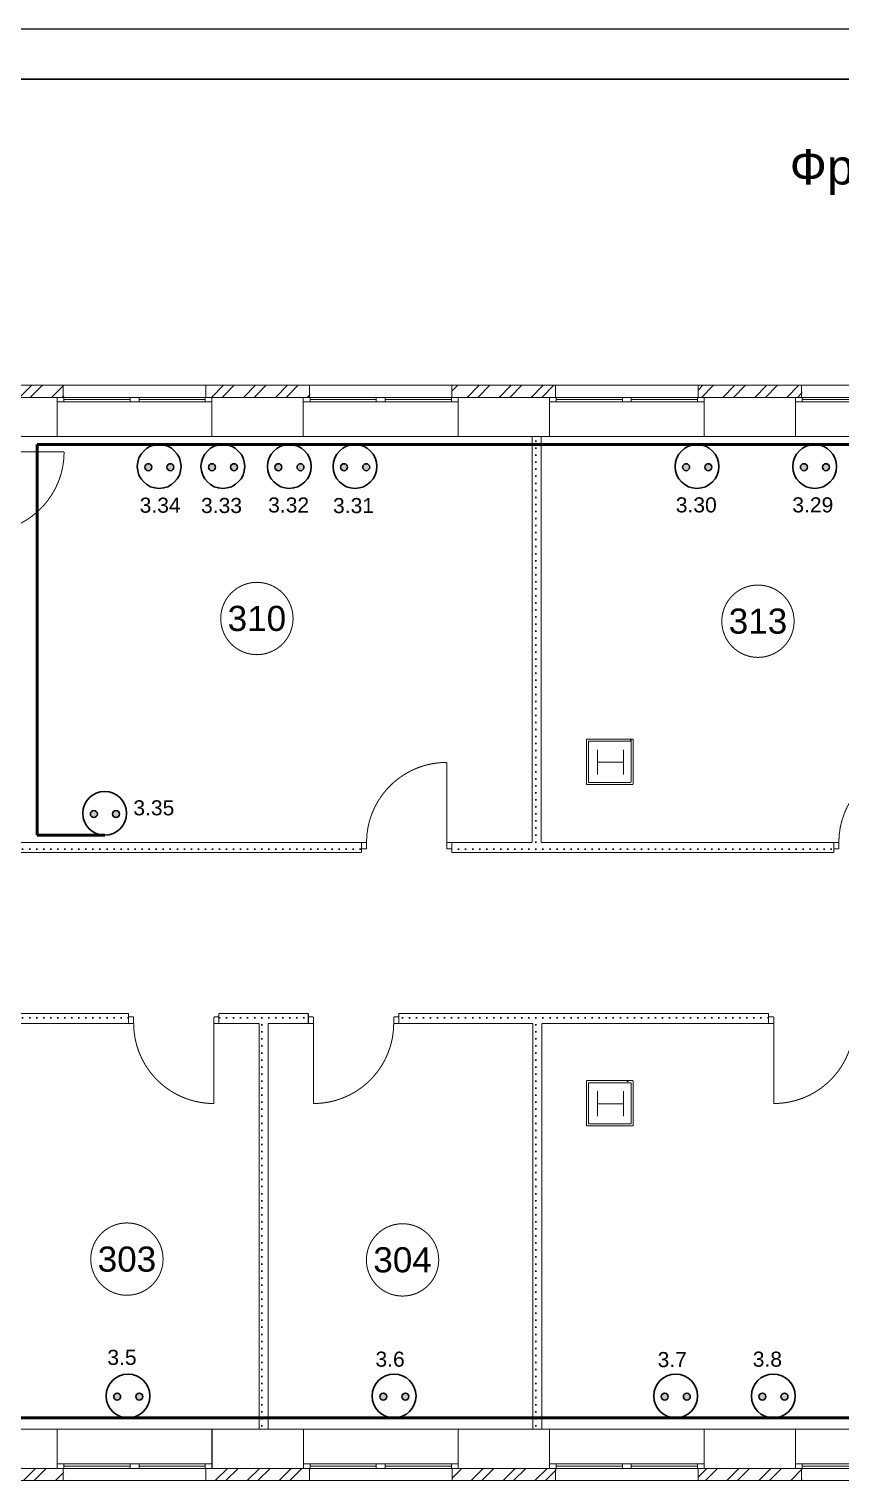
# Model space of a CAD drawing. Header units: millimetres. Extents: x 1781 to 2670, y 88 to 385.
# Drawn here: x 2367.3 to 2448.2, y 240.2 to 384.7 of the extents above; entities that cross this region are included whole.
import ezdxf
from ezdxf.enums import TextEntityAlignment as Align

# ---------------------------------------------------------------- set-up
doc = ezdxf.new("R2010")
doc.units = ezdxf.units.MM
for name, color, linetype in [('AIAOIEA_NOAIU', 7, 'Continuous'), ('DIMENSIONS', 7, 'Continuous'), ('TEXT_BLOCKS', 7, 'Continuous'), ('ЛВС', 1, 'Continuous')]:
    doc.layers.add(name, color=color, linetype=linetype)
doc.styles.add('1', font='arial.ttf')
pattern_1 = [(0, (0, 0), (0, 69.999999), [0, -69.999999])]
pattern_2 = [(45, (-247.49, 247.49), (-111.36932, 111.36932), [0, -105, 0, -157.5]), (110, (-448.6, 209.19), (-148.00159, -53.86817), [0, -77, 0, -133])]
pattern_3 = [(45, (-1192.0047, 2767.534), (-1.5909903, 1.5909903), []), (45, (-1192.535, 2768.0642), (-1.5909903, 1.5909903), [])]

# ---------------------------------------------------------------- blocks, each defined once
blk = doc.blocks.new('FILL_359')
at = {"layer": 'AIAOIEA_NOAIU', "linetype": 'Continuous'}
h = blk.add_hatch(dxfattribs=at)
h.set_pattern_fill('25__', scale=69.999999, style=0)
h.set_pattern_definition(pattern_1)
h.paths.add_polyline_path([(363944, -246478), (363944, -246378), (360143, -246378), (360143, -246478)], flags=0)
blk = doc.blocks.new('FILL_360')
at = {"layer": 'AIAOIEA_NOAIU', "linetype": 'Continuous'}
h = blk.add_hatch(dxfattribs=at)
h.set_pattern_fill('25__', scale=69.999999, style=0)
h.set_pattern_definition(pattern_1)
h.paths.add_polyline_path([(359243, -246478), (359243, -246378), (355500, -246378), (355500, -246478)], flags=0)
blk = doc.blocks.new('FILL_377')
at = {"layer": 'AIAOIEA_NOAIU', "linetype": 'Continuous'}
h = blk.add_hatch(dxfattribs=at)
h.set_pattern_fill('25__', scale=69.999999, style=0)
h.set_pattern_definition(pattern_1)
h.paths.add_polyline_path([(360943, -242338), (360943, -246378), (361033, -246378), (361033, -242338)], flags=0)
blk = doc.blocks.new('FILL_378')
at = {"layer": 'AIAOIEA_NOAIU', "linetype": 'Continuous'}
h = blk.add_hatch(dxfattribs=at)
h.set_pattern_fill('25__', scale=69.999999, style=0)
h.set_pattern_definition(pattern_1)
h.paths.add_polyline_path([(360950, -248178), (360950, -252218), (361040, -252218), (361040, -248178)], flags=0)
blk = doc.blocks.new('FILL_391')
at = {"layer": 'AIAOIEA_NOAIU', "linetype": 'Continuous'}
h = blk.add_hatch(dxfattribs=at)
h.set_pattern_fill('25__', scale=69.999999, style=0)
h.set_pattern_definition(pattern_1)
h.paths.add_polyline_path([(358225, -248178), (358225, -252218), (358315, -252218), (358315, -248178)], flags=0)
blk = doc.blocks.new('FILL_411')
at = {"layer": 'AIAOIEA_NOAIU', "linetype": 'Continuous'}
h = blk.add_hatch(dxfattribs=at)
h.set_pattern_fill('CUT_STONE', scale=350, style=0)
h.set_pattern_definition(pattern_2)
h.paths.add_polyline_path([(361482, -245349), (361482, -245800), (361502, -245780), (361502, -245369)], flags=0)
blk = doc.blocks.new('FILL_414')
at = {"layer": 'AIAOIEA_NOAIU', "linetype": 'Continuous'}
h = blk.add_hatch(dxfattribs=at)
h.set_pattern_fill('CUT_STONE', scale=350, style=0)
h.set_pattern_definition(pattern_2)
h.paths.add_polyline_path([(361947, -245349), (361482, -245349), (361502, -245369), (361927, -245369)], flags=0)
blk = doc.blocks.new('FILL_418')
at = {"layer": 'AIAOIEA_NOAIU', "linetype": 'Continuous'}
h = blk.add_hatch(dxfattribs=at)
h.set_pattern_fill('CUT_STONE', scale=350, style=0)
h.set_pattern_definition(pattern_2)
h.paths.add_polyline_path([(361947, -248749), (361482, -248749), (361502, -248769), (361927, -248769)], flags=0)
blk = doc.blocks.new('FILL_427')
at = {"layer": 'AIAOIEA_NOAIU', "linetype": 'Continuous'}
h = blk.add_hatch(dxfattribs=at)
h.set_pattern_fill('25__', scale=69.999999, style=0)
h.set_pattern_definition(pattern_1)
h.paths.add_polyline_path([(363297, -248178), (363297, -248078), (359615, -248078), (359615, -248178)], flags=0)
blk = doc.blocks.new('FILL_428')
at = {"layer": 'AIAOIEA_NOAIU', "linetype": 'Continuous'}
h = blk.add_hatch(dxfattribs=at)
h.set_pattern_fill('25__', scale=69.999999, style=0)
h.set_pattern_definition(pattern_1)
h.paths.add_polyline_path([(358715, -248178), (358715, -248078), (357825, -248078), (357825, -248178)], flags=0)
blk = doc.blocks.new('FILL_429')
at = {"layer": 'AIAOIEA_NOAIU', "linetype": 'Continuous'}
h = blk.add_hatch(dxfattribs=at)
h.set_pattern_fill('25__', scale=69.999999, style=0)
h.set_pattern_definition(pattern_1)
h.paths.add_polyline_path([(356925, -248178), (356925, -248078), (354639, -248078), (354639, -248178)], flags=0)
blk = doc.blocks.new('роз')
at = {"layer": 'ЛВС', "lineweight": 30}
h = blk.add_hatch(color=256, dxfattribs=at)
h.paths.add_polyline_path([(372144.46, -252846.29, 1), (372145.16, -252846.29, 1)])
h.paths.add_polyline_path([(372146.66, -252846.29, 1), (372147.36, -252846.29, 1)])
for centre, radius in [((372145.89, -252846.22), 2.18), ((372144.81, -252846.29), 0.347), ((372147.01, -252846.29), 0.347)]:
    blk.add_circle(centre, radius, dxfattribs=at)

msp = doc.modelspace()

# ---------------------------------------------------------------- hatches: boundary and pattern name
at = {"layer": 'AIAOIEA_NOAIU', "linetype": 'Continuous', "lineweight": 0}
h = msp.add_hatch(dxfattribs=at)
h.set_pattern_fill('STEEL', scale=0.75, angle=45, style=0)
h.set_pattern_definition(pattern_3)
h.paths.add_polyline_path([(2360.44, 349.26), (2370.81, 349.26), (2370.81, 348.06), (2360.44, 348.06)], flags=0)
h = msp.add_hatch(dxfattribs=at)
h.set_pattern_fill('STEEL', scale=0.75, angle=45, style=0)
h.set_pattern_definition(pattern_3)
h.paths.add_polyline_path([(2384.94, 349.26), (2395.31, 349.26), (2395.31, 348.06), (2384.94, 348.06)], flags=0)
h = msp.add_hatch(dxfattribs=at)
h.set_pattern_fill('STEEL', scale=0.75, angle=45, style=0)
h.set_pattern_definition(pattern_3)
h.paths.add_polyline_path([(2409.44, 349.26), (2419.81, 349.26), (2419.81, 348.06), (2409.44, 348.06)], flags=0)
h = msp.add_hatch(dxfattribs=at)
h.set_pattern_fill('STEEL', scale=0.75, angle=45, style=0)
h.set_pattern_definition(pattern_3)
h.paths.add_polyline_path([(2433.94, 349.26), (2444.31, 349.26), (2444.31, 348.06), (2433.94, 348.06)], flags=0)
h = msp.add_hatch(dxfattribs=at)
h.set_pattern_fill('STEEL', scale=0.75, angle=45, style=0)
h.set_pattern_definition(pattern_3)
h.paths.add_polyline_path([(2360.45, 240.26), (2370.81, 240.26), (2370.81, 241.46), (2360.45, 241.46)], flags=0)
h = msp.add_hatch(dxfattribs=at)
h.set_pattern_fill('STEEL', scale=0.75, angle=45, style=0)
h.set_pattern_definition(pattern_3)
h.paths.add_polyline_path([(2384.95, 240.26), (2395.31, 240.26), (2395.31, 241.46), (2384.95, 241.46)], flags=0)
h = msp.add_hatch(dxfattribs=at)
h.set_pattern_fill('STEEL', scale=0.75, angle=45, style=0)
h.set_pattern_definition(pattern_3)
h.paths.add_polyline_path([(2409.45, 240.26), (2419.81, 240.26), (2419.81, 241.46), (2409.45, 241.46)], flags=0)
h = msp.add_hatch(dxfattribs=at)
h.set_pattern_fill('STEEL', scale=0.75, angle=45, style=0)
h.set_pattern_definition(pattern_3)
h.paths.add_polyline_path([(2433.95, 240.26), (2444.31, 240.26), (2444.31, 241.46), (2433.95, 241.46)], flags=0)

# ---------------------------------------------------------------- linework, layer by layer
at = {"linetype": 'Continuous', "lineweight": 20}
msp.add_line((2670.39, 384.72), (2250.46, 384.72), dxfattribs=at)
msp.add_line((2665.39, 379.72), (2270.39, 379.72))
at = {"layer": 'AIAOIEA_NOAIU', "color": 7, "linetype": 'Continuous', "lineweight": 30, "const_width": 0.1}
for points in [[(2370.74, 349.26), (2360.44, 349.26)], [(2370.74, 348.06), (2370.74, 349.26)], [(2384.94, 349.26), (2370.74, 349.26)], [(2384.94, 348.06), (2384.94, 349.26)], [(2395.24, 349.26), (2384.94, 349.26)], [(2395.24, 348.06), (2395.24, 349.26)], [(2409.44, 349.26), (2395.24, 349.26)], [(2409.44, 348.06), (2409.44, 349.26)], [(2419.74, 349.26), (2409.44, 349.26)], [(2419.74, 348.06), (2419.74, 349.26)], [(2433.94, 349.26), (2419.74, 349.26)], [(2433.94, 348.06), (2433.94, 349.26)], [(2444.24, 349.26), (2433.94, 349.26)], [(2444.24, 348.06), (2444.24, 349.26)], [(2458.44, 349.26), (2444.24, 349.26)], [(2370.44, 348.06), (2360.44, 348.06)], [(2385.54, 348.06), (2370.14, 348.06)], [(2370.14, 344.16), (2370.14, 348.06)], [(2370.14, 348.06), (2370.74, 348.06)], [(2385.54, 347.61), (2370.14, 347.61)], [(2370.81, 348.06), (2370.81, 347.61)], [(2370.81, 347.84), (2377.4, 347.84)], [(2377.4, 348.06), (2377.4, 347.61)], [(2378.29, 348.06), (2378.29, 347.61)], [(2384.88, 347.84), (2378.29, 347.84)], [(2384.88, 348.06), (2384.88, 347.61)], [(2395.24, 348.06), (2384.94, 348.06)], [(2385.54, 344.16), (2385.54, 348.06)], [(2410.04, 348.06), (2394.64, 348.06)], [(2394.64, 344.16), (2394.64, 348.06)], [(2394.64, 348.06), (2395.24, 348.06)], [(2410.04, 347.61), (2394.64, 347.61)], [(2395.31, 348.06), (2395.31, 347.61)], [(2395.31, 347.84), (2401.9, 347.84)], [(2401.9, 348.06), (2401.9, 347.61)], [(2402.79, 348.06), (2402.79, 347.61)], [(2409.38, 347.84), (2402.79, 347.84)], [(2409.38, 348.06), (2409.38, 347.61)], [(2419.14, 348.06), (2409.44, 348.06)], [(2410.04, 344.16), (2410.04, 348.06)], [(2434.54, 348.06), (2419.14, 348.06)], [(2419.14, 344.16), (2419.14, 348.06)], [(2419.14, 348.06), (2419.74, 348.06)], [(2434.54, 347.61), (2419.14, 347.61)], [(2419.81, 348.06), (2419.81, 347.61)], [(2419.81, 347.84), (2426.4, 347.84)], [(2426.4, 348.06), (2426.4, 347.61)], [(2427.29, 348.06), (2427.29, 347.61)], [(2433.88, 347.84), (2427.29, 347.84)], [(2433.88, 348.06), (2433.88, 347.61)], [(2444.31, 348.06), (2433.94, 348.06)], [(2434.54, 344.16), (2434.54, 348.06)], [(2459.04, 348.06), (2443.64, 348.06)], [(2443.64, 344.16), (2443.64, 348.06)], [(2443.64, 348.06), (2444.24, 348.06)], [(2459.04, 347.61), (2443.64, 347.61)], [(2444.31, 348.06), (2444.31, 347.61)], [(2444.31, 347.84), (2450.9, 347.84)], [(2361.04, 344.16), (2370.14, 344.16)], [(2370.14, 344.16), (2385.54, 344.16)], [(2385.54, 344.16), (2394.64, 344.16)], [(2394.64, 344.16), (2410.04, 344.16)], [(2410.04, 344.16), (2419.14, 344.16)], [(2417.42, 344.16), (2417.42, 303.75)], [(2418.32, 344.16), (2417.42, 344.16)], [(2418.32, 303.75), (2418.32, 344.16)], [(2419.14, 344.16), (2434.54, 344.16)], [(2434.54, 344.16), (2443.64, 344.16)], [(2443.64, 344.16), (2459.04, 344.16)], [(2362.83, 342.63), (2370.83, 342.63)], [(2422.82, 314.05), (2422.82, 309.54)], [(2427.47, 314.05), (2422.82, 314.05)], [(2423.02, 309.74), (2423.02, 313.85)], [(2423.02, 313.85), (2427.27, 313.85)], [(2427.27, 313.85), (2427.27, 309.74)], [(2427.47, 309.54), (2427.47, 314.05)], [(2423.92, 310.5), (2423.92, 313.01)], [(2426.5, 310.5), (2426.5, 313.01)], [(2408.92, 303.75), (2408.92, 311.73)], [(2423.99, 311.76), (2426.5, 311.76)], [(2422.82, 309.54), (2427.47, 309.54)], [(2427.27, 309.74), (2423.02, 309.74)], [(2400.42, 303.75), (2363, 303.75)], [(2400.42, 303.75), (2400.93, 303.75)], [(2400.42, 303.12), (2400.42, 303.75)], [(2400.42, 303.75), (2400.42, 302.75)], [(2400.93, 303.75), (2400.93, 303.12)], [(2409.42, 303.75), (2408.92, 303.75)], [(2408.92, 303.75), (2408.92, 303.12)], [(2409.42, 303.12), (2409.42, 303.75)], [(2409.42, 303.75), (2409.42, 302.75)], [(2417.42, 303.75), (2409.42, 303.75)], [(2447.44, 303.75), (2418.32, 303.75)], [(2447.44, 303.75), (2447.95, 303.75)], [(2447.44, 303.12), (2447.44, 303.75)], [(2447.44, 303.75), (2447.44, 302.75)], [(2447.95, 303.75), (2447.95, 303.12)], [(2363, 302.75), (2400.42, 302.75)], [(2400.93, 303.12), (2400.42, 303.12)], [(2408.92, 303.12), (2409.42, 303.12)], [(2409.42, 302.75), (2447.44, 302.75)], [(2447.95, 303.12), (2447.44, 303.12)], [(2377.24, 286.75), (2354.38, 286.75)], [(2377.24, 286.75), (2377.24, 285.75)], [(2377.75, 286.39), (2377.24, 286.39)], [(2377.24, 286.39), (2377.24, 285.75)], [(2377.75, 285.75), (2377.75, 286.39)], [(2385.74, 285.75), (2385.74, 286.39)], [(2385.74, 286.39), (2386.24, 286.39)], [(2386.24, 286.75), (2386.24, 285.75)], [(2395.14, 286.75), (2386.24, 286.75)], [(2386.24, 286.39), (2386.24, 285.75)], [(2395.14, 286.75), (2395.14, 285.75)], [(2395.65, 286.39), (2395.14, 286.39)], [(2395.14, 286.39), (2395.14, 285.75)], [(2395.65, 285.75), (2395.65, 286.39)], [(2403.64, 285.75), (2403.64, 286.39)], [(2403.64, 286.39), (2404.14, 286.39)], [(2404.14, 286.75), (2404.14, 285.75)], [(2440.96, 286.75), (2404.14, 286.75)], [(2404.14, 286.39), (2404.14, 285.75)], [(2440.96, 286.75), (2440.96, 285.75)], [(2441.47, 286.39), (2440.96, 286.39)], [(2440.96, 286.39), (2440.96, 285.75)], [(2441.47, 285.75), (2441.47, 286.39)], [(2363.29, 285.75), (2377.24, 285.75)], [(2377.24, 285.75), (2377.75, 285.75)], [(2386.24, 285.75), (2385.74, 285.75)], [(2385.74, 285.75), (2385.74, 277.77)], [(2386.24, 285.75), (2390.24, 285.75)], [(2390.24, 285.75), (2390.24, 245.36)], [(2391.14, 245.36), (2391.14, 285.75)], [(2391.14, 285.75), (2395.14, 285.75)], [(2395.14, 285.75), (2395.65, 285.75)], [(2395.65, 285.75), (2395.65, 277.77)], [(2404.14, 285.75), (2403.64, 285.75)], [(2404.14, 285.75), (2417.5, 285.75)], [(2417.5, 285.75), (2417.5, 245.36)], [(2418.4, 245.36), (2418.4, 285.75)], [(2418.4, 285.75), (2440.96, 285.75)], [(2440.96, 285.75), (2441.47, 285.75)], [(2441.47, 285.75), (2441.47, 277.77)], [(2422.82, 280.05), (2422.82, 275.54)], [(2427.47, 280.05), (2422.82, 280.05)], [(2423.02, 275.74), (2423.02, 279.85)], [(2423.02, 279.85), (2427.27, 279.85)], [(2423.92, 276.5), (2423.92, 279.01)], [(2426.5, 276.5), (2426.5, 279.01)], [(2427.27, 279.85), (2427.27, 275.74)], [(2427.47, 275.54), (2427.47, 280.05)], [(2423.99, 277.76), (2426.5, 277.76)], [(2422.82, 275.54), (2427.47, 275.54)], [(2427.27, 275.74), (2423.02, 275.74)], [(2370.15, 245.36), (2361.05, 245.36)], [(2370.15, 241.46), (2370.15, 245.36)], [(2385.55, 245.36), (2370.15, 245.36)], [(2385.55, 241.46), (2385.55, 245.36)], [(2394.65, 245.36), (2385.55, 245.36)], [(2390.24, 245.36), (2391.14, 245.36)], [(2394.65, 241.46), (2394.65, 245.36)], [(2410.05, 245.36), (2394.65, 245.36)], [(2410.05, 241.46), (2410.05, 245.36)], [(2419.15, 245.36), (2410.05, 245.36)], [(2417.5, 245.36), (2418.4, 245.36)], [(2419.15, 241.46), (2419.15, 245.36)], [(2434.55, 245.36), (2419.15, 245.36)], [(2434.55, 241.46), (2434.55, 245.36)], [(2443.65, 245.36), (2434.55, 245.36)], [(2443.65, 241.46), (2443.65, 245.36)], [(2459.05, 245.36), (2443.65, 245.36)], [(2360.45, 241.46), (2370.15, 241.46)], [(2370.15, 241.9), (2385.55, 241.9)], [(2370.15, 241.46), (2385.55, 241.46)], [(2370.75, 241.46), (2370.15, 241.46)], [(2370.75, 240.26), (2370.75, 241.46)], [(2370.81, 241.46), (2370.81, 241.9)], [(2370.81, 241.68), (2377.4, 241.68)], [(2377.4, 241.46), (2377.4, 241.9)], [(2378.29, 241.46), (2378.29, 241.9)], [(2384.88, 241.68), (2378.29, 241.68)], [(2384.88, 241.46), (2384.88, 241.9)], [(2384.95, 240.26), (2384.95, 241.46)], [(2384.95, 241.46), (2394.65, 241.46)], [(2394.65, 241.9), (2410.05, 241.9)], [(2394.65, 241.46), (2410.05, 241.46)], [(2395.25, 241.46), (2394.65, 241.46)], [(2395.25, 240.26), (2395.25, 241.46)], [(2395.31, 241.46), (2395.31, 241.9)], [(2395.31, 241.68), (2401.9, 241.68)], [(2401.9, 241.46), (2401.9, 241.9)], [(2402.79, 241.46), (2402.79, 241.9)], [(2409.38, 241.68), (2402.79, 241.68)], [(2409.38, 241.46), (2409.38, 241.9)], [(2409.45, 240.26), (2409.45, 241.46)], [(2409.45, 241.46), (2419.15, 241.46)], [(2419.15, 241.9), (2434.55, 241.9)], [(2419.15, 241.46), (2434.55, 241.46)], [(2419.75, 241.46), (2419.15, 241.46)], [(2419.75, 240.26), (2419.75, 241.46)], [(2419.81, 241.46), (2419.81, 241.9)], [(2419.81, 241.68), (2426.4, 241.68)], [(2426.4, 241.46), (2426.4, 241.9)], [(2427.29, 241.46), (2427.29, 241.9)], [(2433.88, 241.68), (2427.29, 241.68)], [(2433.88, 241.46), (2433.88, 241.9)], [(2433.95, 241.46), (2443.65, 241.46)], [(2433.95, 240.26), (2433.95, 241.46)], [(2443.65, 241.9), (2459.05, 241.9)], [(2443.65, 241.46), (2459.05, 241.46)], [(2444.25, 241.46), (2443.65, 241.46)], [(2444.25, 240.26), (2444.25, 241.46)], [(2444.31, 241.46), (2444.31, 241.9)], [(2444.31, 241.68), (2450.9, 241.68)], [(2360.45, 240.26), (2370.75, 240.26)], [(2370.75, 240.26), (2384.95, 240.26)], [(2384.95, 240.26), (2395.25, 240.26)], [(2395.25, 240.26), (2409.45, 240.26)], [(2409.45, 240.26), (2419.75, 240.26)], [(2419.75, 240.26), (2433.95, 240.26)], [(2433.95, 240.26), (2444.25, 240.26)], [(2444.25, 240.26), (2458.45, 240.26)]]:
    msp.add_lwpolyline(points, dxfattribs=at)
for points in [[(2362.83, 334.63, 0.414214), (2370.83, 342.63, 0.414214)], [(2408.92, 311.73, 0.414214), (2400.93, 303.75, 0.414214)], [(2455.93, 311.73, 0.414214), (2447.95, 303.75, 0.414214)], [(2377.75, 285.75, 0.414214), (2385.74, 277.77, 0.414214)], [(2395.65, 277.77, 0.414214), (2403.64, 285.75, 0.414214)], [(2441.47, 277.77, 0.414214), (2449.46, 285.75, 0.414214)]]:
    msp.add_lwpolyline(points, format="xyb", dxfattribs=at)
at = {"layer": 'DIMENSIONS', "color": 7, "linetype": 'Continuous', "lineweight": 30, "const_width": 0.1}
for points in [[(2393.62, 326.05, 1), (2386.42, 326.05, 1)], [(2443.5, 325.78, 1), (2436.3, 325.78, 1)], [(2380.68, 262.29, 1), (2373.48, 262.29, 1)], [(2408.12, 262.21, 1), (2400.92, 262.21, 1)]]:
    msp.add_lwpolyline(points, format="xyb", close=True, dxfattribs=at)
at = {"layer": 'ЛВС', "linetype": 'Continuous', "lineweight": 50}
for p, q in [((2368.16, 304.47), (2368.16, 343.36)), ((2368.16, 343.36), (2575.4, 343.36)), ((2374.87, 304.47), (2368.16, 304.47)), ((2316.06, 246.48), (2626.72, 246.48))]:
    msp.add_line(p, q, dxfattribs=at)

# ---------------------------------------------------------------- block references
at = {"layer": 'AIAOIEA_NOAIU', "xscale": 0.01000000000931323, "yscale": 0.01000000000931323, "zscale": 0.01}
for name in ['FILL_377', 'FILL_411', 'FILL_414', 'FILL_360', 'FILL_359', 'FILL_429', 'FILL_428', 'FILL_427', 'FILL_391', 'FILL_378', 'FILL_418']:
    msp.add_blockref(name, (-1192, 2767.53), dxfattribs=at)
at = {"layer": 'ЛВС', "lineweight": 30}
for p in [(-369765.6, 253187.4), (-369759.26, 253187.4), (-369752.65, 253187.4), (-369746.11, 253187.4), (-369712.06, 253187.4), (-369700.34, 253187.4), (-369771.02, 253152.88), (-369768.7, 253094.89), (-369742.21, 253094.89), (-369714.19, 253094.89), (-369704.47, 253094.89)]:
    msp.add_blockref('роз', p, dxfattribs=at)

# ---------------------------------------------------------------- texts
at = {"layer": 'DIMENSIONS', "color": 7, "lineweight": 0, "style": '1'}
for s, p in [('310', (2390.02, 324.81)), ('313', (2439.9, 324.54)), ('303', (2377.08, 261.04)), ('304', (2404.52, 260.97))]:
    msp.add_text(s, height=2.5, dxfattribs=at).set_placement(p, align=Align.CENTER)
at = {"layer": 'TEXT_BLOCKS', "color": 7, "lineweight": 0, "style": '1'}
msp.add_text('Фрагмент плана  2-го этажа отм. 6.900', height=3.5, dxfattribs=at).set_placement((2443.05, 369.25))
at = {"layer": 'ЛВС', "lineweight": 0, "style": '1'}
for s, p in [('3.34', (2378.35, 336.58)), ('3.33', (2384.46, 336.55)), ('3.32', (2391.14, 336.6)), ('3.31', (2397.6, 336.54)), ('3.30', (2431.72, 336.61)), ('3.29', (2443.32, 336.61)), ('3.35', (2377.72, 306.46)), ('3.5', (2375.13, 251.76)), ('3.6', (2401.82, 251.58)), ('3.7', (2429.91, 251.54)), ('3.8', (2439.38, 251.58))]:
    msp.add_text(s, height=1.5, dxfattribs=at).set_placement(p)

doc.saveas('drawing.dxf')
